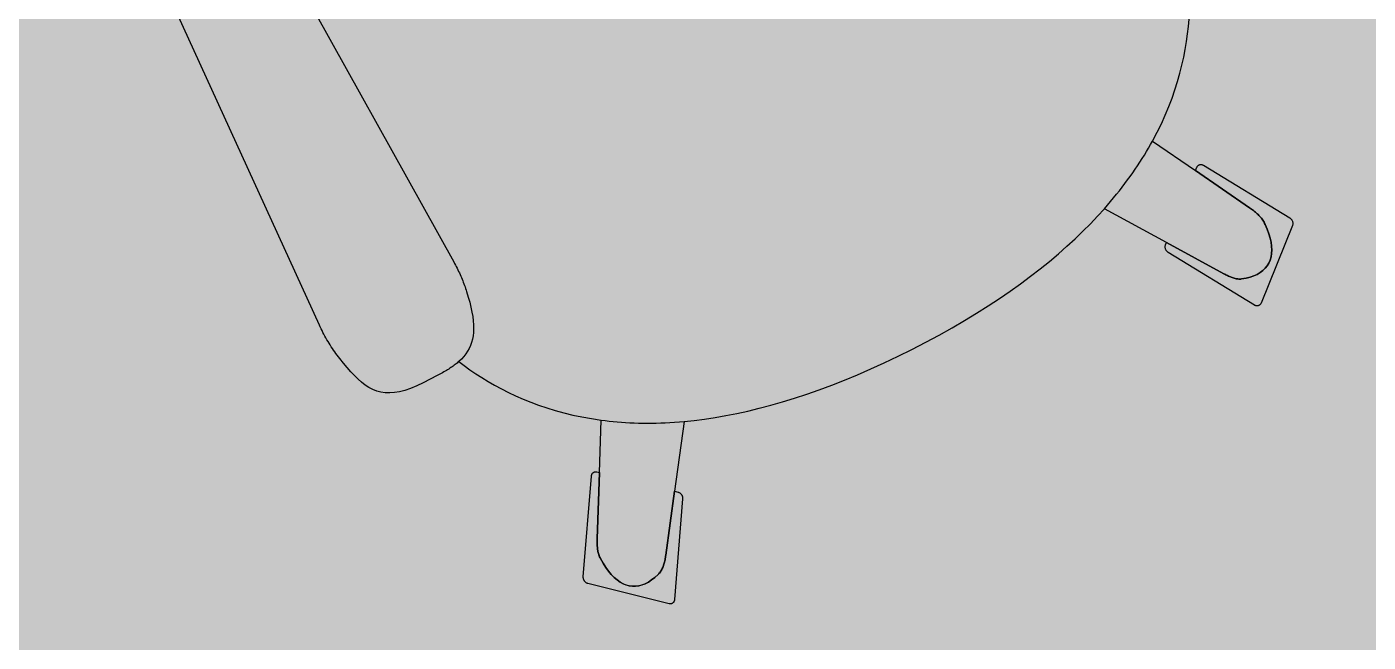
# Model space of a CAD drawing. Header units: metres. Extents: x -2.24 to 2.16, y -4.11 to 3.84.
# Drawn here: x 0.504 to 1.135, y 1.574 to 1.863 of the extents above; entities that cross this region are included whole.
import ezdxf

# ---------------------------------------------------------------- set-up
doc = ezdxf.new("R2010")
doc.units = ezdxf.units.M
doc.header["$MEASUREMENT"] = 0
doc.layers.add('Poly-Furniture', color=45, linetype='Continuous')
doc.layers.add('Poly-RoomsHatch', color=161, linetype='Continuous')

msp = doc.modelspace()

# ---------------------------------------------------------------- hatches: boundary and pattern name
at = {"layer": 'Poly-RoomsHatch'}
h = msp.add_hatch(color=161, dxfattribs=at)
h.dxf.hatch_style = 1
h.paths.add_polyline_path([(-1.742447, 2.409847), (-1.742447, -1.724916), (-1.577356, -1.724916), (-1.577356, -2.413977), (1.660155, -2.413977), (1.660155, -1.733229), (1.660155, 2.409847)])

# ---------------------------------------------------------------- linework, layer by layer
at = {"layer": 'Poly-Furniture', "color": 45}
for points in [[(0.624693, 1.896252), (0.704503, 1.752753)], [(1.033265, 1.809592), (1.035434, 1.813687), (1.037433, 1.817755), (1.039269, 1.821793), (1.040946, 1.825798), (1.04247, 1.829769), (1.043846, 1.833702), (1.045079, 1.837595), (1.046176, 1.841446), (1.04714, 1.845251), (1.047978, 1.849009), (1.048694, 1.852716), (1.049295, 1.856371), (1.049785, 1.85997), (1.05017, 1.86351), (1.050455, 1.866991), (1.050645, 1.870408), (1.050746, 1.873759), (1.050762, 1.877042), (1.0507, 1.880254)], [(0.641321, 1.722994), (0.574051, 1.870247)], [(1.010624, 1.77776), (1.012108, 1.779453), (1.013557, 1.781145), (1.014972, 1.782836), (1.016354, 1.784525), (1.017702, 1.786213), (1.019017, 1.787899), (1.0203, 1.789583), (1.02155, 1.791265), (1.022768, 1.792945), (1.023955, 1.794622), (1.02511, 1.796298), (1.026234, 1.79797), (1.027328, 1.79964), (1.028391, 1.801307), (1.029425, 1.802971), (1.030429, 1.804631), (1.031403, 1.806289), (1.032349, 1.807942), (1.033265, 1.809592)], [(1.033271, 1.809595), (1.053495, 1.795681)], [(1.054128, 1.797269), (1.054214, 1.797459), (1.054314, 1.797634), (1.054427, 1.797796), (1.054552, 1.797942), (1.054689, 1.798074), (1.054836, 1.79819), (1.054992, 1.798291), (1.055156, 1.798376), (1.055327, 1.798445), (1.055505, 1.798498), (1.055689, 1.798534), (1.055876, 1.798554), (1.056068, 1.798556), (1.056261, 1.798541), (1.056457, 1.798508), (1.056652, 1.798457), (1.056848, 1.798388), (1.057042, 1.798301), (1.057234, 1.798195)], [(1.053492, 1.795688), (1.054128, 1.797269)], [(1.078968, 1.778162), (1.053492, 1.795688)], [(1.053495, 1.795681), (1.078971, 1.778156)], [(1.057234, 1.798195), (1.097813, 1.773441)], [(0.9201, 1.71155), (0.926595, 1.714908), (0.932878, 1.718287), (0.938953, 1.721687), (0.944823, 1.725106), (0.950491, 1.728542), (0.955961, 1.731995), (0.961237, 1.735463), (0.966321, 1.738944), (0.971218, 1.742438), (0.97593, 1.745943), (0.980462, 1.749457), (0.984816, 1.75298), (0.988997, 1.75651), (0.993007, 1.760045), (0.99685, 1.763585), (1.00053, 1.767127), (1.00405, 1.770672), (1.007413, 1.774216), (1.010624, 1.77776)], [(1.039863, 1.761852), (1.010637, 1.777759)], [(1.086284, 1.770338), (1.086033, 1.77086), (1.08576, 1.771368), (1.085467, 1.771862), (1.085154, 1.772342), (1.084824, 1.772809), (1.084476, 1.773264), (1.084113, 1.773706), (1.083735, 1.774136), (1.083344, 1.774554), (1.082941, 1.77496), (1.082526, 1.775356), (1.082103, 1.775741), (1.081671, 1.776115), (1.081231, 1.776479), (1.080786, 1.776834), (1.080336, 1.777179), (1.079882, 1.777515), (1.079425, 1.777843), (1.078968, 1.778162)], [(1.078971, 1.778156), (1.079429, 1.777837), (1.079886, 1.77751), (1.08034, 1.777174), (1.080791, 1.776829), (1.081237, 1.776474), (1.081676, 1.77611), (1.082108, 1.775736), (1.082532, 1.775351), (1.082946, 1.774955), (1.083349, 1.774549), (1.08374, 1.774131), (1.084118, 1.773701), (1.084482, 1.773259), (1.08483, 1.772805), (1.085161, 1.772337), (1.085474, 1.771857), (1.085767, 1.771363), (1.086041, 1.770856), (1.086293, 1.770334)], [(1.097813, 1.773441), (1.097998, 1.773318), (1.098172, 1.773182), (1.098335, 1.773032), (1.098486, 1.772872), (1.098625, 1.772701), (1.098752, 1.77252), (1.098866, 1.772332), (1.098966, 1.772136), (1.099053, 1.771935), (1.099127, 1.771728), (1.099185, 1.771518), (1.099229, 1.771306), (1.099258, 1.771092), (1.099272, 1.770877), (1.099269, 1.770664), (1.099251, 1.770452), (1.099215, 1.770243), (1.099163, 1.770038), (1.099093, 1.769839)], [(1.075187, 1.744692), (1.077277, 1.745048), (1.079201, 1.745528), (1.08096, 1.74613), (1.082553, 1.746852), (1.083979, 1.74769), (1.085238, 1.748643), (1.086331, 1.749708), (1.087256, 1.750883), (1.088013, 1.752165), (1.088602, 1.753552), (1.089022, 1.755041), (1.089274, 1.75663), (1.089357, 1.758316), (1.08927, 1.760097), (1.089014, 1.76197), (1.088588, 1.763933), (1.087991, 1.765984), (1.087223, 1.76812), (1.086284, 1.770338)], [(1.086293, 1.770334), (1.087231, 1.768116), (1.087999, 1.76598), (1.088596, 1.763929), (1.089022, 1.761966), (1.089278, 1.760092), (1.089365, 1.75831), (1.089282, 1.756624), (1.08903, 1.755035), (1.088609, 1.753545), (1.08802, 1.752158), (1.087263, 1.750876), (1.086338, 1.749701), (1.085246, 1.748636), (1.083986, 1.747683), (1.08256, 1.746845), (1.080968, 1.746124), (1.079209, 1.745522), (1.077285, 1.745043), (1.075195, 1.744689)], [(1.099093, 1.769839), (1.084369, 1.733303)], [(1.040687, 1.757125), (1.040502, 1.757248), (1.040328, 1.757384), (1.040165, 1.757533), (1.040013, 1.757694), (1.039874, 1.757865), (1.039748, 1.758046), (1.039634, 1.758234), (1.039533, 1.75843), (1.039446, 1.758631), (1.039373, 1.758837), (1.039314, 1.759047), (1.03927, 1.75926), (1.039241, 1.759474), (1.039227, 1.759689), (1.03923, 1.759902), (1.039249, 1.760114), (1.039284, 1.760323), (1.039336, 1.760528), (1.039406, 1.760727)], [(1.039406, 1.760727), (1.039858, 1.761849)], [(1.039858, 1.761849), (1.066853, 1.747154)], [(1.066863, 1.747159), (1.039863, 1.761852)], [(1.081265, 1.732371), (1.040687, 1.757125)], [(0.704503, 1.752753), (0.704921, 1.751991), (0.705327, 1.751234), (0.705721, 1.750481), (0.706102, 1.749732), (0.706471, 1.748987), (0.706829, 1.748245), (0.707176, 1.747506), (0.707511, 1.746769), (0.707837, 1.746035), (0.708151, 1.745302), (0.708456, 1.744571), (0.708751, 1.743841), (0.709037, 1.743112), (0.709314, 1.742383), (0.709581, 1.741654), (0.709841, 1.740925), (0.710092, 1.740195), (0.710335, 1.739464), (0.71057, 1.738731)], [(1.066853, 1.747154), (1.067276, 1.746925), (1.067704, 1.746699), (1.068135, 1.746477), (1.068569, 1.746261), (1.069006, 1.746051), (1.069445, 1.745851), (1.069886, 1.74566), (1.070328, 1.745481), (1.070772, 1.745315), (1.071216, 1.745164), (1.071661, 1.745028), (1.072106, 1.74491), (1.072551, 1.744811), (1.072994, 1.744731), (1.073437, 1.744674), (1.073878, 1.74464), (1.074316, 1.744631), (1.074753, 1.744648), (1.075187, 1.744692)], [(1.075195, 1.744689), (1.074761, 1.744645), (1.074324, 1.744629), (1.073885, 1.744639), (1.073443, 1.744674), (1.073001, 1.744732), (1.072557, 1.744811), (1.072112, 1.744911), (1.071667, 1.74503), (1.071223, 1.745166), (1.070778, 1.745318), (1.070335, 1.745484), (1.069892, 1.745663), (1.069451, 1.745854), (1.069013, 1.746055), (1.068576, 1.746264), (1.068143, 1.746481), (1.067712, 1.746703), (1.067286, 1.74693), (1.066863, 1.747159)], [(0.71057, 1.738731), (0.711353, 1.736148), (0.712033, 1.73369), (0.712608, 1.73135), (0.713079, 1.729125), (0.713443, 1.727008), (0.7137, 1.724994), (0.713849, 1.723078), (0.713891, 1.721256), (0.713822, 1.719521), (0.713644, 1.717869), (0.713354, 1.716294), (0.712953, 1.714791), (0.712439, 1.713355), (0.711812, 1.711982), (0.71107, 1.710665), (0.710213, 1.709399), (0.70924, 1.708179), (0.70815, 1.707001), (0.706943, 1.705858)], [(0.71057, 1.738731), (0.71057, 1.738731)], [(1.084369, 1.733303), (1.084282, 1.733113), (1.084182, 1.732937), (1.084069, 1.732776), (1.083944, 1.73263), (1.083807, 1.732498), (1.083661, 1.732382), (1.083505, 1.732281), (1.08334, 1.732196), (1.083169, 1.732127), (1.082991, 1.732074), (1.082808, 1.732038), (1.08262, 1.732018), (1.082429, 1.732016), (1.082235, 1.732031), (1.08204, 1.732064), (1.081844, 1.732115), (1.081648, 1.732183), (1.081454, 1.732271), (1.081262, 1.732377)], [(1.081262, 1.732377), (1.081265, 1.732371)], [(1.081265, 1.732371), (1.081265, 1.732371)], [(0.650887, 1.707311), (0.650294, 1.708073), (0.649711, 1.708842), (0.649137, 1.709619), (0.648572, 1.710404), (0.648017, 1.711197), (0.647472, 1.711996), (0.646937, 1.712803), (0.646412, 1.713617), (0.645897, 1.714438), (0.645392, 1.715265), (0.644898, 1.716099), (0.644413, 1.71694), (0.64394, 1.717787), (0.643476, 1.71864), (0.643024, 1.719499), (0.642582, 1.720364), (0.64215, 1.721235), (0.64173, 1.722112), (0.641321, 1.722994)], [(0.81291, 1.67765), (0.817677, 1.678141), (0.822537, 1.678757), (0.827492, 1.6795), (0.832541, 1.680374), (0.837686, 1.681382), (0.842927, 1.682528), (0.848264, 1.683815), (0.853699, 1.685247), (0.859232, 1.686828), (0.864864, 1.68856), (0.870595, 1.690447), (0.876426, 1.692493), (0.882358, 1.694701), (0.888391, 1.697075), (0.894526, 1.699618), (0.900764, 1.702333), (0.907105, 1.705225), (0.91355, 1.708296), (0.9201, 1.71155)], [(0.690145, 1.69584), (0.687111, 1.694375), (0.68426, 1.693188), (0.681581, 1.692271), (0.679058, 1.691616), (0.67668, 1.691213), (0.674431, 1.691055), (0.672299, 1.691132), (0.67027, 1.691437), (0.66833, 1.69196), (0.666467, 1.692692), (0.664666, 1.693626), (0.662914, 1.694753), (0.661197, 1.696063), (0.659503, 1.697549), (0.657817, 1.699202), (0.656126, 1.701014), (0.654416, 1.702975), (0.652675, 1.705077), (0.650887, 1.707311)], [(0.706943, 1.705858), (0.706522, 1.705491), (0.706089, 1.705127), (0.705644, 1.704765), (0.705185, 1.704407), (0.704714, 1.70405), (0.70423, 1.703697), (0.703733, 1.703345), (0.703223, 1.702996), (0.702701, 1.702648), (0.702165, 1.702302), (0.701616, 1.701958), (0.701055, 1.701615), (0.70048, 1.701273), (0.699892, 1.700932), (0.699291, 1.700592), (0.698677, 1.700252), (0.69805, 1.699914), (0.697409, 1.699575), (0.696755, 1.699236)], [(0.706943, 1.705858), (0.709487, 1.703921), (0.712133, 1.702006), (0.714884, 1.700118), (0.717739, 1.698263), (0.720699, 1.696447), (0.723766, 1.694675), (0.726941, 1.692953), (0.730225, 1.691287), (0.733619, 1.689682), (0.737124, 1.688145), (0.740741, 1.68668), (0.744471, 1.685294), (0.748315, 1.683993), (0.752274, 1.682781), (0.756349, 1.681666), (0.760542, 1.680652), (0.764853, 1.679745), (0.769284, 1.678951), (0.773835, 1.678276)], [(0.696755, 1.699236), (0.690145, 1.69584)], [(0.773047, 1.653628), (0.773841, 1.678264)], [(0.773835, 1.678276), (0.775708, 1.678038), (0.777601, 1.67782), (0.779515, 1.677623), (0.781448, 1.677448), (0.783402, 1.677294), (0.785376, 1.677163), (0.787371, 1.677054), (0.789385, 1.676969), (0.791421, 1.676906), (0.793476, 1.676867), (0.795553, 1.676853), (0.79765, 1.676863), (0.799767, 1.676898), (0.801906, 1.676958), (0.804065, 1.677043), (0.806245, 1.677155), (0.808445, 1.677293), (0.810667, 1.677458), (0.81291, 1.67765)], [(0.812915, 1.677652), (0.808412, 1.644809)], [(0.769304, 1.65196), (0.76933, 1.652178), (0.769373, 1.652386), (0.769432, 1.652585), (0.769506, 1.652773), (0.769595, 1.652951), (0.769696, 1.653116), (0.769811, 1.65327), (0.769937, 1.65341), (0.770074, 1.653537), (0.770221, 1.65365), (0.770378, 1.653749), (0.770544, 1.653832), (0.770717, 1.653899), (0.770897, 1.65395), (0.771084, 1.653983), (0.771276, 1.653999), (0.771473, 1.653997), (0.771674, 1.653976), (0.771877, 1.653936)], [(0.771877, 1.653936), (0.773046, 1.653643)], [(0.773046, 1.653643), (0.772046, 1.622399)], [(0.772052, 1.622387), (0.773047, 1.653628)], [(0.765487, 1.604542), (0.769304, 1.65196)], [(0.804284, 1.614721), (0.808406, 1.644821)], [(0.808412, 1.644809), (0.80429, 1.614708)], [(0.808406, 1.644821), (0.81006, 1.644408)], [(0.812223, 1.641253), (0.808406, 1.593836)], [(0.81006, 1.644408), (0.810262, 1.644347), (0.810459, 1.64427), (0.810648, 1.644176), (0.81083, 1.644067), (0.811005, 1.643943), (0.81117, 1.643806), (0.811326, 1.643657), (0.811472, 1.643496), (0.811607, 1.643325), (0.811731, 1.643144), (0.811842, 1.642955), (0.811941, 1.642759), (0.812027, 1.642555), (0.812099, 1.642347), (0.812156, 1.642133), (0.812197, 1.641916), (0.812223, 1.641697), (0.812232, 1.641475), (0.812223, 1.641253)], [(0.772046, 1.622399), (0.772032, 1.62191), (0.772022, 1.621417), (0.772018, 1.62092), (0.772019, 1.620422), (0.772028, 1.619921), (0.772045, 1.61942), (0.772072, 1.618918), (0.772109, 1.618416), (0.772158, 1.617915), (0.77222, 1.617416), (0.772295, 1.616919), (0.772386, 1.616425), (0.772493, 1.615934), (0.772617, 1.615448), (0.77276, 1.614966), (0.772922, 1.61449), (0.773105, 1.614021), (0.773309, 1.613558), (0.773536, 1.613103)], [(0.773542, 1.61309), (0.773314, 1.613545), (0.773109, 1.614008), (0.772926, 1.614477), (0.772764, 1.614953), (0.772621, 1.615435), (0.772497, 1.615921), (0.77239, 1.616411), (0.772299, 1.616906), (0.772224, 1.617403), (0.772162, 1.617902), (0.772113, 1.618403), (0.772076, 1.618905), (0.77205, 1.619407), (0.772033, 1.619909), (0.772025, 1.620409), (0.772023, 1.620908), (0.772028, 1.621404), (0.772038, 1.621898), (0.772052, 1.622387)], [(0.773536, 1.613103), (0.774757, 1.610936), (0.776014, 1.608967), (0.777304, 1.607194), (0.778626, 1.605619), (0.779978, 1.604241), (0.781356, 1.60306), (0.782759, 1.602075), (0.784184, 1.601288), (0.785629, 1.600697), (0.787092, 1.600303), (0.78857, 1.600106), (0.790062, 1.600105), (0.791564, 1.600301), (0.793075, 1.600694), (0.794592, 1.601283), (0.796113, 1.602068), (0.797636, 1.60305), (0.799158, 1.604228), (0.800677, 1.605603)], [(0.800683, 1.605591), (0.799164, 1.604216), (0.797642, 1.603038), (0.796119, 1.602056), (0.794598, 1.60127), (0.793081, 1.60068), (0.79157, 1.600287), (0.790068, 1.600091), (0.788576, 1.600091), (0.787098, 1.600288), (0.785635, 1.600682), (0.784189, 1.601272), (0.782764, 1.602059), (0.781361, 1.603044), (0.779983, 1.604225), (0.778632, 1.605604), (0.77731, 1.607179), (0.776019, 1.608952), (0.774763, 1.610923), (0.773542, 1.61309)], [(0.800677, 1.605603), (0.801021, 1.605959), (0.801343, 1.606335), (0.801644, 1.606731), (0.801925, 1.607145), (0.802187, 1.607577), (0.80243, 1.608024), (0.802656, 1.608486), (0.802864, 1.608961), (0.803057, 1.609448), (0.803235, 1.609946), (0.803398, 1.610454), (0.803547, 1.61097), (0.803684, 1.611494), (0.803809, 1.612024), (0.803923, 1.612558), (0.804027, 1.613096), (0.804121, 1.613637), (0.804206, 1.614179), (0.804284, 1.614721)], [(0.80429, 1.614708), (0.804213, 1.614167), (0.804127, 1.613625), (0.804033, 1.613084), (0.803929, 1.612546), (0.803815, 1.612011), (0.80369, 1.611482), (0.803553, 1.610958), (0.803404, 1.610442), (0.803241, 1.609934), (0.803063, 1.609436), (0.802871, 1.608948), (0.802662, 1.608473), (0.802436, 1.608012), (0.802193, 1.607565), (0.801931, 1.607133), (0.80165, 1.606719), (0.801349, 1.606323), (0.801027, 1.605947), (0.800683, 1.605591)], [(0.767645, 1.601385), (0.767443, 1.601445), (0.767246, 1.601523), (0.767057, 1.601617), (0.766875, 1.601726), (0.7667, 1.60185), (0.766535, 1.601986), (0.766379, 1.602136), (0.766233, 1.602297), (0.766098, 1.602468), (0.765974, 1.602648), (0.765863, 1.602838), (0.765764, 1.603034), (0.765678, 1.603237), (0.765606, 1.603446), (0.765549, 1.60366), (0.765508, 1.603877), (0.765482, 1.604096), (0.765473, 1.604318), (0.765482, 1.60454)], [(0.765482, 1.60454), (0.765487, 1.604542)], [(0.765487, 1.604542), (0.765487, 1.604542)], [(0.805833, 1.59186), (0.767645, 1.601385)], [(0.808406, 1.593836), (0.80838, 1.593618), (0.808337, 1.593409), (0.808278, 1.59321), (0.808204, 1.593022), (0.808115, 1.592845), (0.808014, 1.592679), (0.807899, 1.592526), (0.807773, 1.592385), (0.807636, 1.592258), (0.807489, 1.592145), (0.807332, 1.592047), (0.807166, 1.591964), (0.806993, 1.591896), (0.806813, 1.591846), (0.806626, 1.591812), (0.806434, 1.591796), (0.806237, 1.591798), (0.806036, 1.591819), (0.805833, 1.59186)]]:
    msp.add_lwpolyline(points, dxfattribs=at)

doc.saveas('drawing.dxf')
